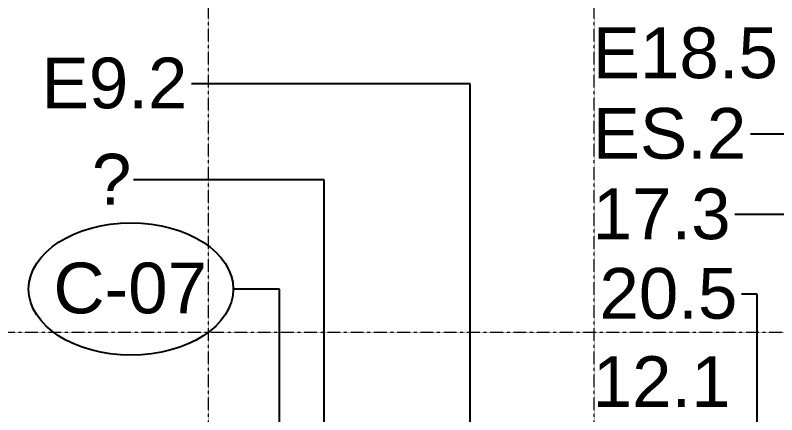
# Model space of a CAD drawing. Header units: millimetres. Extents: x -962357 to -591296, y -195428 to 59420.
# Drawn here: x -738998 to -716479, y 13823 to 25636 of the extents above; entities that cross this region are included whole.
import ezdxf

# ---------------------------------------------------------------- set-up
doc = ezdxf.new("R2010")
doc.units = ezdxf.units.MM
doc.linetypes.add('DPA_Grid _ Level 100', pattern=[10, 5.5, -1.6, 1.3, -1.6])
for name, color, linetype, lineweight in [('A-ANNO-NOTE', 3, 'Continuous', 25), ('A-ROOM-IDEN', 3, 'Continuous', 25), ('S-GRID', 251, 'Continuous', 9)]:
    doc.layers.add(name, color=color, linetype=linetype, lineweight=lineweight)
doc.styles.add('Arial_1', font='arial.ttf', dxfattribs={"height": 1500})

# ---------------------------------------------------------------- blocks, each defined once
blk = doc.blocks.new('Ceiling Tags - Ceiling Tags-9510765-4180-01 LOWER PLATFORM LEVEL - REFLECTED CEILING PLAN')
at = {"layer": 'A-ANNO-NOTE'}
blk.add_ellipse((0, 0), major_axis=(6.049, 0), ratio=0.646436, dxfattribs=at)
blk = doc.blocks.new('C-1-PP19-AR-4180-01-B_20250908-040939_EXDOWNLIGHT')
at = {"layer": 'A-ANNO-NOTE', "xscale": 500, "yscale": 500, "zscale": 500}
blk.add_blockref('Ceiling Tags - Ceiling Tags-9510765-4180-01 LOWER PLATFORM LEVEL - REFLECTED CEILING PLAN', (9104, 13960), dxfattribs=at)

msp = doc.modelspace()

# ---------------------------------------------------------------- linework, layer by layer
at = {"layer": 'A-ANNO-NOTE'}
for p, q in [((-731184.8, 17540), (-732549.6, 17540)), ((-731184.8, 5609.4), (-731184.8, 17540))]:
    msp.add_line(p, q, dxfattribs=at)
at = {"layer": 'A-ROOM-IDEN'}
for p, q in [((-725543.7, 23611), (-733787, 23611)), ((-725543.7, 6617.3), (-725543.7, 23611)), ((-710744, 22122.3), (-717256.8, 22122.3)), ((-729861.2, 20767.4), (-735504.5, 20767.4)), ((-729861.2, 8644.9), (-729861.2, 20767.4)), ((-712546.9, 19742.3), (-717721.8, 19742.3)), ((-717055.5, 17392.3), (-717521.8, 17392.3)), ((-717055.5, 5027.2), (-717055.5, 17392.3))]:
    msp.add_line(p, q, dxfattribs=at)
at = {"layer": 'S-GRID', "linetype": 'DPA_Grid _ Level 100'}
for p, q in [((-733280, -30741.3), (-733280, 54920.2)), ((-721880, -30741.3), (-721880, 54920.2)), ((-601518.7, 16253), (-954682, 16253))]:
    msp.add_line(p, q, dxfattribs=at)

# ---------------------------------------------------------------- block references
msp.add_blockref('C-1-PP19-AR-4180-01-B_20250908-040939_EXDOWNLIGHT', (-744680, 3580))

# ---------------------------------------------------------------- texts
at = {"layer": 'A-ANNO-NOTE', "lineweight": 9, "insert": (-737868.2, 18321.1), "char_height": 1500, "width": 5571.728, "attachment_point": 1, "style": 'Arial_1'}
msp.add_mtext('C-07', dxfattribs=at)
at = {"layer": 'A-ROOM-IDEN', "lineweight": 9, "char_height": 1500, "attachment_point": 1, "style": 'Arial_1'}
for s, insert, width in [('E18.5', (-721921.8, 25274.1), 6774.259), ('E9.2', (-738217, 24382.8), 5331.222), ('ES.2', (-721921.8, 22894.1), 5611.812), ('?', (-736729.5, 21539.2), 1443.037), ('17.3', (-721921.8, 20514.1), 5050.631), ('20.5', (-721721.8, 18164.1), 5050.631), ('12.1', (-721921.8, 15554.1), 5050.631)]:
    msp.add_mtext(s, dxfattribs=dict(at, insert=insert, width=width))

doc.saveas('drawing.dxf')
